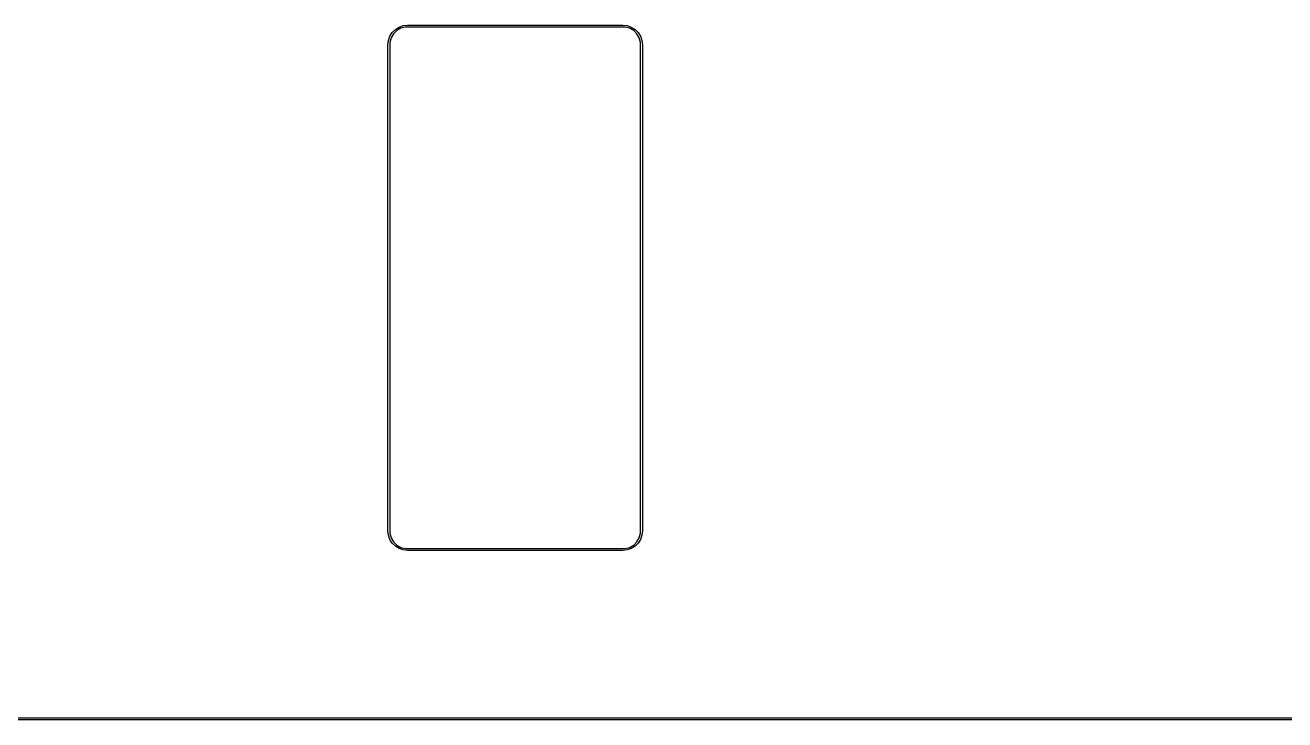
# Model space of a CAD drawing. Header units: millimetres. Extents: x 53 to 494, y -224 to -59.
# Drawn here: x 125.61 to 159.28, y -224.06 to -205.49 of the extents above; entities that cross this region are included whole.
import ezdxf

# ---------------------------------------------------------------- set-up
doc = ezdxf.new("R2010")
doc.units = ezdxf.units.MM
for name, color, linetype, true_color in [('Edge.Cuts', 254, 'CONTINUOUS', 0xd0d2cd), ('F.Courtyard', 6, 'CONTINUOUS', 0xff26e2), ('User.Eco2', 31, 'CONTINUOUS', 0xd8c852)]:
    doc.layers.add(name, color=color, linetype=linetype, true_color=true_color)

msp = doc.modelspace()

# ---------------------------------------------------------------- linework, layer by layer
at = {"layer": 'Edge.Cuts', "linetype": 'CONTINUOUS'}
for p, q in [((135.357542, -205.782212), (135.420089, -205.682669)), ((135.420089, -205.682669), (135.503218, -205.59954)), ((135.538893, -205.629907), (135.450456, -205.718344)), ((135.503218, -205.59954), (135.602761, -205.536993)), ((135.647207, -205.567372), (135.538893, -205.629907)), ((135.602761, -205.536993), (135.713727, -205.498164)), ((135.768015, -205.535001), (135.647207, -205.567372)), ((135.713727, -205.498164), (135.83055, -205.485001)), ((135.83055, -205.535001), (135.768015, -205.535001)), ((135.83055, -205.485001), (141.58055, -205.485001)), ((141.58055, -205.535001), (135.83055, -205.535001)), ((141.58055, -205.485001), (141.697373, -205.498164)), ((141.643085, -205.535001), (141.58055, -205.535001)), ((141.763893, -205.567372), (141.643085, -205.535001)), ((141.697373, -205.498164), (141.808339, -205.536993)), ((141.872207, -205.629907), (141.763893, -205.567372)), ((141.808339, -205.536993), (141.907882, -205.59954)), ((141.960644, -205.718344), (141.872207, -205.629907)), ((141.907882, -205.59954), (141.991011, -205.682669)), ((141.991011, -205.682669), (142.053558, -205.782212)), ((135.30555, -206.009999), (135.318713, -205.893178)), ((135.30555, -206.010001), (135.30555, -206.009999)), ((135.30555, -219.01), (135.30555, -206.010001)), ((135.318713, -205.893178), (135.357542, -205.782212)), ((135.387921, -205.826658), (135.35555, -205.947466)), ((135.35555, -205.947466), (135.35555, -206.009999)), ((135.35555, -206.009999), (135.35555, -206.010001)), ((135.35555, -206.010001), (135.35555, -219.01)), ((135.450456, -205.718344), (135.387921, -205.826658)), ((142.023179, -205.826658), (141.960644, -205.718344)), ((142.05555, -205.947466), (142.023179, -205.826658)), ((142.053558, -205.782212), (142.092387, -205.893178)), ((142.05555, -206.009999), (142.05555, -205.947466)), ((142.05555, -206.010001), (142.05555, -206.009999)), ((142.05555, -219.01), (142.05555, -206.010001)), ((142.092387, -205.893178), (142.10555, -206.009999)), ((142.10555, -206.009999), (142.10555, -206.010001)), ((142.10555, -206.010001), (142.10555, -219.01)), ((135.30555, -219.010001), (135.30555, -219.01)), ((135.318713, -219.126824), (135.30555, -219.010001)), ((135.357542, -219.23779), (135.318713, -219.126824)), ((135.35555, -219.01), (135.35555, -219.010001)), ((135.35555, -219.010001), (135.35555, -219.072536)), ((135.35555, -219.072536), (135.387921, -219.193344)), ((142.023179, -219.193344), (142.05555, -219.072536)), ((142.092387, -219.126824), (142.053558, -219.23779)), ((142.05555, -219.010001), (142.05555, -219.01)), ((142.05555, -219.072536), (142.05555, -219.010001)), ((142.10555, -219.010001), (142.092387, -219.126824)), ((142.10555, -219.01), (142.10555, -219.010001)), ((135.420089, -219.337333), (135.357542, -219.23779)), ((135.387921, -219.193344), (135.450456, -219.301658)), ((135.503218, -219.420462), (135.420089, -219.337333)), ((135.450456, -219.301658), (135.538893, -219.390095)), ((135.602761, -219.483009), (135.503218, -219.420462)), ((135.538893, -219.390095), (135.647207, -219.45263)), ((135.713727, -219.521838), (135.602761, -219.483009)), ((135.647207, -219.45263), (135.768015, -219.485001)), ((135.768015, -219.485001), (135.83055, -219.485001)), ((135.83055, -219.485001), (141.58055, -219.485001)), ((141.58055, -219.485001), (141.643085, -219.485001)), ((141.643085, -219.485001), (141.763893, -219.45263)), ((141.808339, -219.483009), (141.697373, -219.521838)), ((141.763893, -219.45263), (141.872207, -219.390095)), ((141.907882, -219.420462), (141.808339, -219.483009)), ((141.872207, -219.390095), (141.960644, -219.301658)), ((141.991011, -219.337333), (141.907882, -219.420462)), ((141.960644, -219.301658), (142.023179, -219.193344)), ((142.053558, -219.23779), (141.991011, -219.337333)), ((135.83055, -219.535001), (135.713727, -219.521838)), ((141.58055, -219.535001), (135.83055, -219.535001)), ((141.697373, -219.521838), (141.58055, -219.535001)), ((493.5, -224.065), (53.5, -224.065)), ((53.525, -224.015), (493.475, -224.015))]:
    msp.add_line(p, q, dxfattribs=at)
at = {"layer": 'F.Courtyard', "linetype": 'CONTINUOUS'}
for p, q in [((135.357542, -205.782212), (135.420089, -205.682669)), ((135.420089, -205.682669), (135.503218, -205.59954)), ((135.538893, -205.629907), (135.450456, -205.718344)), ((135.503218, -205.59954), (135.602761, -205.536993)), ((135.647207, -205.567372), (135.538893, -205.629907)), ((135.602761, -205.536993), (135.713727, -205.498164)), ((135.768015, -205.535001), (135.647207, -205.567372)), ((135.713727, -205.498164), (135.83055, -205.485001)), ((135.83055, -205.535001), (135.768015, -205.535001)), ((135.83055, -205.485001), (141.58055, -205.485001)), ((141.58055, -205.535001), (135.83055, -205.535001)), ((141.58055, -205.485001), (141.697373, -205.498164)), ((141.643085, -205.535001), (141.58055, -205.535001)), ((141.763893, -205.567372), (141.643085, -205.535001)), ((141.697373, -205.498164), (141.808339, -205.536993)), ((141.872207, -205.629907), (141.763893, -205.567372)), ((141.808339, -205.536993), (141.907882, -205.59954)), ((141.960644, -205.718344), (141.872207, -205.629907)), ((141.907882, -205.59954), (141.991011, -205.682669)), ((141.991011, -205.682669), (142.053558, -205.782212)), ((135.30555, -206.009999), (135.318713, -205.893178)), ((135.30555, -206.010001), (135.30555, -206.009999)), ((135.30555, -219.01), (135.30555, -206.010001)), ((135.318713, -205.893178), (135.357542, -205.782212)), ((135.387921, -205.826658), (135.35555, -205.947466)), ((135.35555, -205.947466), (135.35555, -206.009999)), ((135.35555, -206.009999), (135.35555, -206.010001)), ((135.35555, -206.010001), (135.35555, -219.01)), ((135.450456, -205.718344), (135.387921, -205.826658)), ((142.023179, -205.826658), (141.960644, -205.718344)), ((142.05555, -205.947466), (142.023179, -205.826658)), ((142.053558, -205.782212), (142.092387, -205.893178)), ((142.05555, -206.009999), (142.05555, -205.947466)), ((142.05555, -206.010001), (142.05555, -206.009999)), ((142.05555, -219.01), (142.05555, -206.010001)), ((142.092387, -205.893178), (142.10555, -206.009999)), ((142.10555, -206.009999), (142.10555, -206.010001)), ((142.10555, -206.010001), (142.10555, -219.01)), ((135.30555, -219.010001), (135.30555, -219.01)), ((135.318713, -219.126824), (135.30555, -219.010001)), ((135.357542, -219.23779), (135.318713, -219.126824)), ((135.35555, -219.01), (135.35555, -219.010001)), ((135.35555, -219.010001), (135.35555, -219.072536)), ((135.35555, -219.072536), (135.387921, -219.193344)), ((142.023179, -219.193344), (142.05555, -219.072536)), ((142.092387, -219.126824), (142.053558, -219.23779)), ((142.05555, -219.010001), (142.05555, -219.01)), ((142.05555, -219.072536), (142.05555, -219.010001)), ((142.10555, -219.010001), (142.092387, -219.126824)), ((142.10555, -219.01), (142.10555, -219.010001)), ((135.420089, -219.337333), (135.357542, -219.23779)), ((135.387921, -219.193344), (135.450456, -219.301658)), ((135.503218, -219.420462), (135.420089, -219.337333)), ((135.450456, -219.301658), (135.538893, -219.390095)), ((135.602761, -219.483009), (135.503218, -219.420462)), ((135.538893, -219.390095), (135.647207, -219.45263)), ((135.713727, -219.521838), (135.602761, -219.483009)), ((135.647207, -219.45263), (135.768015, -219.485001)), ((135.768015, -219.485001), (135.83055, -219.485001)), ((135.83055, -219.485001), (141.58055, -219.485001)), ((141.58055, -219.485001), (141.643085, -219.485001)), ((141.643085, -219.485001), (141.763893, -219.45263)), ((141.808339, -219.483009), (141.697373, -219.521838)), ((141.763893, -219.45263), (141.872207, -219.390095)), ((141.907882, -219.420462), (141.808339, -219.483009)), ((141.872207, -219.390095), (141.960644, -219.301658)), ((141.991011, -219.337333), (141.907882, -219.420462)), ((141.960644, -219.301658), (142.023179, -219.193344)), ((142.053558, -219.23779), (141.991011, -219.337333)), ((135.83055, -219.535001), (135.713727, -219.521838)), ((141.58055, -219.535001), (135.83055, -219.535001)), ((141.697373, -219.521838), (141.58055, -219.535001)), ((493.5, -224.065), (53.5, -224.065)), ((53.525, -224.015), (493.475, -224.015))]:
    msp.add_line(p, q, dxfattribs=at)
at = {"layer": 'User.Eco2', "linetype": 'CONTINUOUS'}
for p, q in [((135.357542, -205.782212), (135.420089, -205.682669)), ((135.420089, -205.682669), (135.503218, -205.59954)), ((135.538893, -205.629907), (135.450456, -205.718344)), ((135.503218, -205.59954), (135.602761, -205.536993)), ((135.647207, -205.567372), (135.538893, -205.629907)), ((135.602761, -205.536993), (135.713727, -205.498164)), ((135.768015, -205.535001), (135.647207, -205.567372)), ((135.713727, -205.498164), (135.83055, -205.485001)), ((135.83055, -205.535001), (135.768015, -205.535001)), ((135.83055, -205.485001), (141.58055, -205.485001)), ((141.58055, -205.535001), (135.83055, -205.535001)), ((141.58055, -205.485001), (141.697373, -205.498164)), ((141.643085, -205.535001), (141.58055, -205.535001)), ((141.763893, -205.567372), (141.643085, -205.535001)), ((141.697373, -205.498164), (141.808339, -205.536993)), ((141.872207, -205.629907), (141.763893, -205.567372)), ((141.808339, -205.536993), (141.907882, -205.59954)), ((141.960644, -205.718344), (141.872207, -205.629907)), ((141.907882, -205.59954), (141.991011, -205.682669)), ((141.991011, -205.682669), (142.053558, -205.782212)), ((135.30555, -206.009999), (135.318713, -205.893178)), ((135.30555, -206.010001), (135.30555, -206.009999)), ((135.30555, -219.01), (135.30555, -206.010001)), ((135.318713, -205.893178), (135.357542, -205.782212)), ((135.387921, -205.826658), (135.35555, -205.947466)), ((135.35555, -205.947466), (135.35555, -206.009999)), ((135.35555, -206.009999), (135.35555, -206.010001)), ((135.35555, -206.010001), (135.35555, -219.01)), ((135.450456, -205.718344), (135.387921, -205.826658)), ((142.023179, -205.826658), (141.960644, -205.718344)), ((142.05555, -205.947466), (142.023179, -205.826658)), ((142.053558, -205.782212), (142.092387, -205.893178)), ((142.05555, -206.009999), (142.05555, -205.947466)), ((142.05555, -206.010001), (142.05555, -206.009999)), ((142.05555, -219.01), (142.05555, -206.010001)), ((142.092387, -205.893178), (142.10555, -206.009999)), ((142.10555, -206.009999), (142.10555, -206.010001)), ((142.10555, -206.010001), (142.10555, -219.01)), ((135.30555, -219.010001), (135.30555, -219.01)), ((135.318713, -219.126824), (135.30555, -219.010001)), ((135.357542, -219.23779), (135.318713, -219.126824)), ((135.35555, -219.01), (135.35555, -219.010001)), ((135.35555, -219.010001), (135.35555, -219.072536)), ((135.35555, -219.072536), (135.387921, -219.193344)), ((142.023179, -219.193344), (142.05555, -219.072536)), ((142.092387, -219.126824), (142.053558, -219.23779)), ((142.05555, -219.010001), (142.05555, -219.01)), ((142.05555, -219.072536), (142.05555, -219.010001)), ((142.10555, -219.010001), (142.092387, -219.126824)), ((142.10555, -219.01), (142.10555, -219.010001)), ((135.420089, -219.337333), (135.357542, -219.23779)), ((135.387921, -219.193344), (135.450456, -219.301658)), ((135.503218, -219.420462), (135.420089, -219.337333)), ((135.450456, -219.301658), (135.538893, -219.390095)), ((135.602761, -219.483009), (135.503218, -219.420462)), ((135.538893, -219.390095), (135.647207, -219.45263)), ((135.713727, -219.521838), (135.602761, -219.483009)), ((135.647207, -219.45263), (135.768015, -219.485001)), ((135.768015, -219.485001), (135.83055, -219.485001)), ((135.83055, -219.485001), (141.58055, -219.485001)), ((141.58055, -219.485001), (141.643085, -219.485001)), ((141.643085, -219.485001), (141.763893, -219.45263)), ((141.808339, -219.483009), (141.697373, -219.521838)), ((141.763893, -219.45263), (141.872207, -219.390095)), ((141.907882, -219.420462), (141.808339, -219.483009)), ((141.872207, -219.390095), (141.960644, -219.301658)), ((141.991011, -219.337333), (141.907882, -219.420462)), ((141.960644, -219.301658), (142.023179, -219.193344)), ((142.053558, -219.23779), (141.991011, -219.337333)), ((135.83055, -219.535001), (135.713727, -219.521838)), ((141.58055, -219.535001), (135.83055, -219.535001)), ((141.697373, -219.521838), (141.58055, -219.535001)), ((493.5, -224.065), (53.5, -224.065)), ((53.525, -224.015), (493.475, -224.015))]:
    msp.add_line(p, q, dxfattribs=at)

doc.saveas('drawing.dxf')
